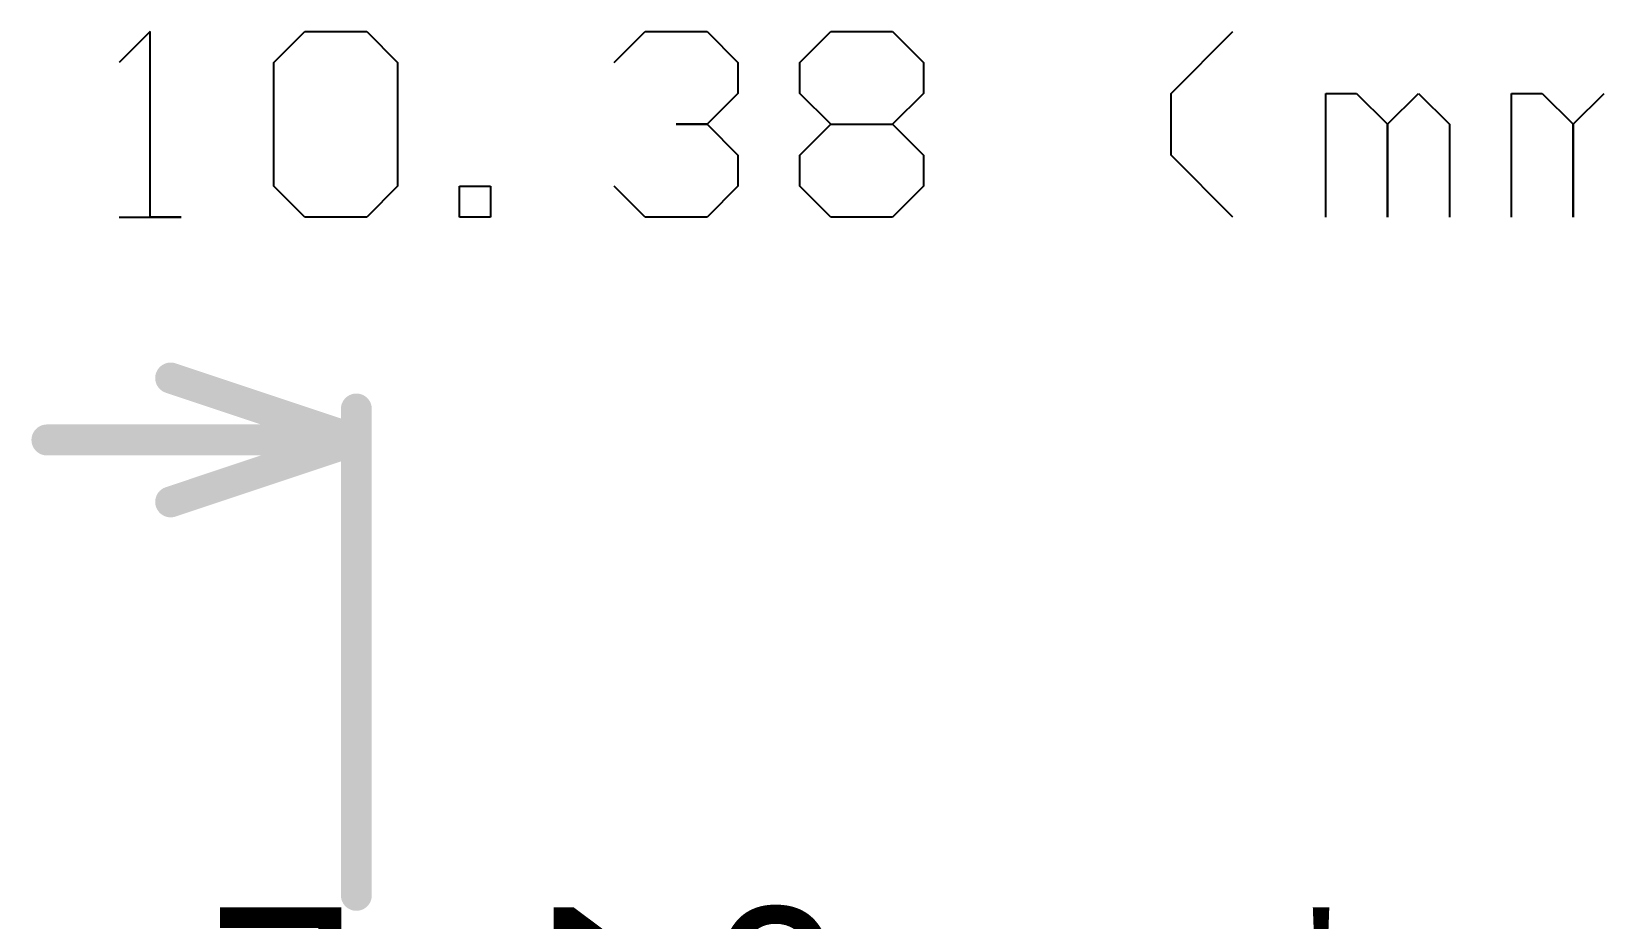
# Model space of a CAD drawing. Header units: millimetres. Extents: x 6.48 to 7.289, y 0.909 to 1.613.
# Drawn here: x 6.48 to 6.988, y 1.326 to 1.613 of the extents above; entities that cross this region are included whole.
import ezdxf

# ---------------------------------------------------------------- set-up
doc = ezdxf.new("R2010")
doc.units = ezdxf.units.MM
doc.header["$MEASUREMENT"] = 0
doc.layers.add('BottomOverlay', color=54, linetype='Continuous')
doc.layers.add('Mechanical13', color=56, linetype='Continuous')

msp = doc.modelspace()

# ---------------------------------------------------------------- linework, layer by layer
at = {"layer": 'Mechanical13'}
for p, q in [((6.51869, 1.61296), (6.50869, 1.60296)), ((6.51869, 1.55298), (6.51869, 1.61296)), ((6.55868, 1.60296), (6.56867, 1.61296)), ((6.56867, 1.61296), (6.58867, 1.61296)), ((6.58867, 1.61296), (6.59866, 1.60296)), ((6.66864, 1.60296), (6.67864, 1.61296)), ((6.67864, 1.61296), (6.69863, 1.61296)), ((6.69863, 1.61296), (6.70863, 1.60296)), ((6.72862, 1.60296), (6.73862, 1.61296)), ((6.73862, 1.61296), (6.75861, 1.61296)), ((6.75861, 1.61296), (6.76861, 1.60296)), ((6.84858, 1.59297), (6.86858, 1.61296)), ((6.55868, 1.56298), (6.55868, 1.60296)), ((6.59866, 1.60296), (6.59866, 1.56298)), ((6.70863, 1.60296), (6.70863, 1.59297)), ((6.72862, 1.59297), (6.72862, 1.60296)), ((6.76861, 1.60296), (6.76861, 1.59297)), ((6.70863, 1.59297), (6.69863, 1.58297)), ((6.73862, 1.58297), (6.72862, 1.59297)), ((6.76861, 1.59297), (6.75861, 1.58297)), ((6.84858, 1.57297), (6.84858, 1.59297)), ((6.89857, 1.55298), (6.89857, 1.59297)), ((6.89857, 1.59297), (6.90856, 1.59297)), ((6.90856, 1.59297), (6.91856, 1.58297)), ((6.91856, 1.58297), (6.92856, 1.59297)), ((6.92856, 1.59297), (6.93855, 1.58297)), ((6.95855, 1.55298), (6.95855, 1.59297)), ((6.95855, 1.59297), (6.96854, 1.59297)), ((6.96854, 1.59297), (6.97854, 1.58297)), ((6.97854, 1.58297), (6.98854, 1.59297)), ((6.69863, 1.58297), (6.68863, 1.58297)), ((6.68863, 1.58297), (6.69863, 1.58297)), ((6.69863, 1.58297), (6.70863, 1.57297)), ((6.72862, 1.57297), (6.73862, 1.58297)), ((6.73862, 1.58297), (6.75861, 1.58297)), ((6.75861, 1.58297), (6.76861, 1.57297)), ((6.91856, 1.58297), (6.91856, 1.55298)), ((6.91856, 1.55298), (6.91856, 1.58297)), ((6.93855, 1.58297), (6.93855, 1.55298)), ((6.97854, 1.58297), (6.97854, 1.55298)), ((6.97854, 1.55298), (6.97854, 1.58297)), ((6.70863, 1.57297), (6.70863, 1.56298)), ((6.72862, 1.56298), (6.72862, 1.57297)), ((6.76861, 1.57297), (6.76861, 1.56298)), ((6.86858, 1.55298), (6.84858, 1.57297)), ((6.56867, 1.55298), (6.55868, 1.56298)), ((6.59866, 1.56298), (6.58867, 1.55298)), ((6.61866, 1.55298), (6.61866, 1.56298)), ((6.61866, 1.56298), (6.62865, 1.56298)), ((6.62865, 1.56298), (6.62865, 1.55298)), ((6.67864, 1.55298), (6.66864, 1.56298)), ((6.70863, 1.56298), (6.69863, 1.55298)), ((6.73862, 1.55298), (6.72862, 1.56298)), ((6.76861, 1.56298), (6.75861, 1.55298)), ((6.50869, 1.55298), (6.52869, 1.55298)), ((6.52869, 1.55298), (6.51869, 1.55298)), ((6.58867, 1.55298), (6.56867, 1.55298)), ((6.62865, 1.55298), (6.61866, 1.55298)), ((6.69863, 1.55298), (6.67864, 1.55298)), ((6.75861, 1.55298), (6.73862, 1.55298))]:
    msp.add_line(p, q, dxfattribs=at)
at = {"layer": 'Mechanical13', "const_width": 0.005}
for points in [[(6.52281, 1.501, 1), (6.52782, 1.501, 1)], [(6.58282, 1.491, 1), (6.58781, 1.491, 1)], [(6.48282, 1.481, 1), (6.48782, 1.481, 1)], [(6.58282, 1.481, 1), (6.58781, 1.481, 1)], [(6.58282, 1.481, 1), (6.58781, 1.481, 1)], [(6.58282, 1.481, 1), (6.58781, 1.481, 1)], [(6.52281, 1.461, 1), (6.52782, 1.461, 1)], [(6.58282, 1.3339, 1), (6.58781, 1.3339, 1)]]:
    msp.add_lwpolyline(points, format="xyb", close=True, dxfattribs=at)
at = {"layer": 'Mechanical13', "const_width": 0.01}
for points in [[(6.52531, 1.501), (6.58531, 1.481)], [(6.58531, 1.3339), (6.58531, 1.491)], [(6.48531, 1.481), (6.58531, 1.481)], [(6.52531, 1.461), (6.58531, 1.481)]]:
    msp.add_lwpolyline(points, dxfattribs=at)

# ---------------------------------------------------------------- texts
at = {"layer": 'BottomOverlay', "text_generation_flag": 2}
msp.add_text('* >> 0.1uF', height=0.06, rotation=360, dxfattribs=at).set_placement((6.91276, 1.27))

doc.saveas('drawing.dxf')
